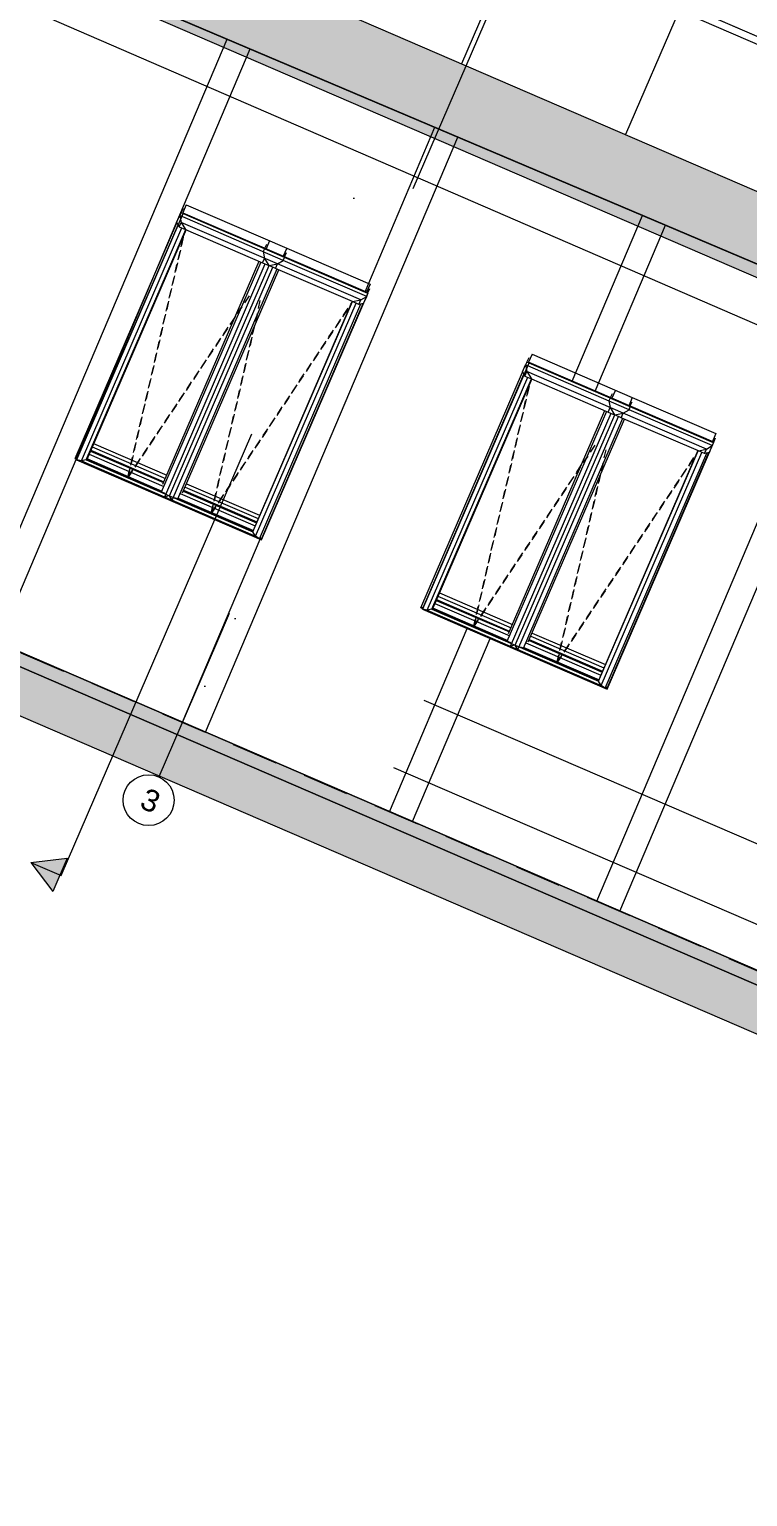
# Model space of a CAD drawing. Header units: millimetres. Extents: x 12535370 to 12566104, y 356204400 to 356234587.
# Drawn here: x 12547941 to 12552870, y 356204400 to 356214474 of the extents above; entities that cross this region are included whole.
import ezdxf
from ezdxf.enums import TextEntityAlignment as Align

# ---------------------------------------------------------------- set-up
doc = ezdxf.new("R2010")
doc.units = ezdxf.units.MM
doc.header["$MEASUREMENT"] = 0
doc.linetypes.add('Dashed Long', pattern=[529.166651, 317.499995, -211.666656])
doc.linetypes.add('Dot & Dashed', pattern=[6702.78, 3527.78, -1763.89, 0, -1411.11])
for name, color, linetype in [('New_035 Decken', 7, 'Continuous'), ('New_045 Dachkonstruktionen', 7, 'Continuous'), ('New_080 Raumdefinitionen', 7, 'Continuous'), ('New_255 Plangrafiken', 7, 'Continuous'), ('New_290 Raster _ Achsen', 7, 'Continuous')]:
    doc.layers.add(name, color=color, linetype=linetype)
for name, color, linetype, lineweight in [('New_035 Decken_Pen_No__1', 7, 'Continuous', 13), ('New_045 Dachkonstruktionen_Pen_No__1', 7, 'Continuous', 13), ('New_255 Plangrafiken_Pen_No__1', 7, 'Continuous', 13), ('New_255 Plangrafiken_Pen_No__39', 8, 'Continuous', 13), ('New_290 Raster _ Achsen_Pen_No__1', 7, 'Continuous', 13), ('New_290 Raster _ Achsen_Pen_No__108', 7, 'Continuous', 13), ('New_Baulinie_Pen_No__21', 1, 'Continuous', 13)]:
    doc.layers.add(name, color=color, linetype=linetype, lineweight=lineweight)
doc.layers.add('New_255 Plangrafiken_Pen_No__38', color=253, linetype='Continuous', lineweight=13, true_color=0xa2a2a2)
doc.styles.add('GENERATED_STYLE_1', font='arial.ttf')

# ---------------------------------------------------------------- blocks, each defined once
blk = doc.blocks.new('Slab_1', base_point=(12543126, 356224200))
at = {"layer": 'New_035 Decken_Pen_No__1', "color": 7, "linetype": 'Continuous', "lineweight": 13, "flags": 128}
blk.add_lwpolyline([(12543126, 356224200), (12540594, 356217796), (12557110, 356210639), (12555849, 356218685), (12550386, 356221050), (12550289, 356221565), (12549847, 356224377), (12547551, 356225369), (12546427, 356222769)], close=True, dxfattribs=at)
blk = doc.blocks.new('Fill_8', base_point=(12240439, 356160438))
at = {"layer": 'New_255 Plangrafiken_Pen_No__1', "color": 7, "linetype": 'Continuous', "lineweight": 13, "flags": 128}
blk.add_lwpolyline([(12543776, 356222871), (12542401, 356219339), (12542723, 356219200), (12542591, 356218895), (12555593, 356213278), (12555257, 356215440), (12554698, 356215681), (12554678, 356215635), (12553146, 356216300), (12552809, 356215520), (12550881, 356216352), (12551218, 356217133), (12550708, 356217353), (12551252, 356218614), (12553915, 356217464), (12554289, 356218329), (12550457, 356219984), (12549777, 356224310), (12547607, 356225247), (12546139, 356221850)], close=True, dxfattribs=at)
blk = doc.blocks.new('Dachfenster_Kippflügel 10[3]', base_point=(12240439, 356160438))
at = {"layer": 'New_045 Dachkonstruktionen', "linetype": 'Continuous', "lineweight": 0, "flags": 128}
for points in [[(12549554, 356212968), (12549545, 356212948)], [(12549545, 356212948), (12549555, 356212902)], [(12549555, 356212967), (12549570, 356213000)], [(12549590, 356213022), (12549565, 356212963)], [(12549707, 356212972), (12550279, 356212724)], [(12548849, 356211298), (12549531, 356212877)], [(12548857, 356211351), (12549519, 356212882)], [(12548870, 356211265), (12549560, 356212864)], [(12548903, 356211272), (12549586, 356212853)], [(12549542, 356212872), (12549555, 356212902)], [(12549542, 356212872), (12549585, 356212853)], [(12549555, 356212902), (12549585, 356212853)], [(12550216, 356212617), (12549644, 356212864)], [(12550256, 356212641), (12549684, 356212888)], [(12550264, 356212661), (12549692, 356212908)], [(12550203, 356212586), (12550159, 356212605), (12549631, 356212833)], [(12550216, 356212617), (12550256, 356212641)], [(12550235, 356212593), (12550256, 356212641)], [(12550279, 356212724), (12550253, 356212665)], [(12550256, 356212641), (12550264, 356212661)], [(12550262, 356212661), (12550277, 356212695)], [(12550156, 356212607), (12549490, 356211066), (12549474, 356211028)], [(12549475, 356211025), (12550158, 356212606)], [(12549493, 356210995), (12550184, 356212594)], [(12549513, 356212557), (12549526, 356212612)], [(12549520, 356210976), (12550217, 356212589)], [(12549534, 356210975), (12550232, 356212593)], [(12550093, 356212500), (12550125, 356212548)], [(12550098, 356212512), (12550130, 356212559)], [(12550143, 356212576), (12550148, 356212583)], [(12550148, 356212587), (12550153, 356212595)], [(12550159, 356212605), (12550216, 356212617)], [(12550203, 356212586), (12550216, 356212617)], [(12550235, 356212593), (12550203, 356212586)], [(12549473, 356212380), (12549486, 356212436)], [(12549478, 356212392), (12549491, 356212448)], [(12549493, 356212469), (12549506, 356212524)], [(12549498, 356212480), (12549506, 356212515)], [(12550043, 356212425), (12550074, 356212473)], [(12550048, 356212437), (12550079, 356212484)], [(12549453, 356212292), (12549465, 356212348)], [(12549458, 356212304), (12549470, 356212360)], [(12549947, 356212286), (12549979, 356212334)], [(12549992, 356212350), (12550024, 356212397)], [(12549997, 356212362), (12550029, 356212409)], [(12549432, 356212204), (12549445, 356212260)], [(12549437, 356212216), (12549450, 356212271)], [(12549892, 356212199), (12549924, 356212247)], [(12549897, 356212211), (12549929, 356212259)], [(12549942, 356212275), (12549974, 356212322)], [(12549412, 356212116), (12549425, 356212172)], [(12549417, 356212128), (12549430, 356212183)], [(12549842, 356212124), (12549873, 356212172)], [(12549847, 356212136), (12549878, 356212183)], [(12549392, 356212028), (12549404, 356212083)], [(12549397, 356212040), (12549409, 356212095)], [(12549746, 356211986), (12549778, 356212033)], [(12549791, 356212049), (12549823, 356212096)], [(12549796, 356212061), (12549828, 356212108)], [(12549371, 356211940), (12549384, 356211995)], [(12549376, 356211951), (12549389, 356212007)], [(12549691, 356211899), (12549723, 356211946)], [(12549696, 356211910), (12549728, 356211958)], [(12549741, 356211974), (12549773, 356212021)], [(12549336, 356211775), (12549348, 356211831)], [(12549351, 356211852), (12549364, 356211907)], [(12549356, 356211863), (12549369, 356211919)], [(12549641, 356211823), (12549672, 356211871)], [(12549646, 356211835), (12549677, 356211883)], [(12549310, 356211675), (12549323, 356211731)], [(12549315, 356211687), (12549328, 356211743)], [(12549331, 356211763), (12549343, 356211819)], [(12549545, 356211685), (12549577, 356211732)], [(12549590, 356211748), (12549622, 356211796)], [(12549595, 356211760), (12549627, 356211807)], [(12549290, 356211587), (12549303, 356211643)], [(12549295, 356211599), (12549308, 356211654)], [(12549490, 356211598), (12549522, 356211645)], [(12549495, 356211609), (12549527, 356211657)], [(12549540, 356211673), (12549572, 356211720)], [(12549270, 356211499), (12549282, 356211555)], [(12549275, 356211511), (12549288, 356211566)], [(12549440, 356211523), (12549471, 356211570)], [(12549445, 356211534), (12549476, 356211582)], [(12549249, 356211411), (12549262, 356211467)], [(12549254, 356211423), (12549267, 356211478)], [(12549344, 356211384), (12549376, 356211431)], [(12549389, 356211447), (12549421, 356211495)], [(12549394, 356211459), (12549426, 356211506)], [(12549010, 356211332), (12549512, 356211115)], [(12549019, 356211354), (12549521, 356211138)], [(12549229, 356211323), (12549242, 356211378)], [(12549234, 356211334), (12549247, 356211390)], [(12549289, 356211297), (12549321, 356211344)], [(12549294, 356211309), (12549326, 356211356)], [(12549339, 356211372), (12549371, 356211420)], [(12548870, 356211265), (12548837, 356211271)], [(12548903, 356211272), (12548870, 356211265)], [(12548903, 356211272), (12549475, 356211025)], [(12548921, 356211242), (12549493, 356210995)], [(12548938, 356211260), (12549476, 356211027)], [(12548948, 356211223), (12549520, 356210976)], [(12548962, 356211256), (12549479, 356211033)], [(12548976, 356211288), (12549490, 356211066)], [(12548997, 356211303), (12549499, 356211086)], [(12549000, 356211310), (12549502, 356211093)], [(12549209, 356211235), (12549222, 356211290)], [(12549214, 356211246), (12549227, 356211302)], [(12549239, 356211222), (12549270, 356211269)], [(12549244, 356211233), (12549275, 356211281)], [(12549189, 356211151), (12549201, 356211202)], [(12549191, 356211150), (12549220, 356211194)], [(12549193, 356211158), (12549201, 356211191), (12549206, 356211214)], [(12549193, 356211158), (12549212, 356211186), (12549225, 356211206)], [(12549493, 356210995), (12549475, 356211025)], [(12549520, 356210976), (12549493, 356210995)], [(12549522, 356210980), (12549534, 356210975)], [(12549534, 356210975), (12549525, 356210988)]]:
    blk.add_lwpolyline(points, dxfattribs=at)
blk = doc.blocks.new('Dachfenster_Kippflügel 10[4]', base_point=(12240439, 356160438))
at = {"layer": 'New_045 Dachkonstruktionen', "linetype": 'Continuous', "lineweight": 0, "flags": 128}
for points in [[(12548983, 356213214), (12548998, 356213247)], [(12549018, 356213269), (12548993, 356213210)], [(12549018, 356213269), (12549707, 356212972)], [(12548255, 356211527), (12548954, 356213145)], [(12548952, 356213147), (12548973, 356213195)], [(12548952, 356213147), (12548970, 356213119)], [(12548970, 356213119), (12548983, 356213149)], [(12548982, 356213215), (12548973, 356213195)], [(12549684, 356212888), (12548973, 356213195)], [(12548973, 356213195), (12548983, 356213149)], [(12549692, 356212908), (12548982, 356213215)], [(12549644, 356212864), (12548983, 356213149)], [(12548983, 356213149), (12549013, 356213100)], [(12548265, 356211518), (12548962, 356213131)], [(12548298, 356211512), (12548988, 356213111)], [(12548331, 356211519), (12549014, 356213100)], [(12549017, 356213099), (12548351, 356211558), (12548335, 356211520)], [(12548970, 356213119), (12549013, 356213100), (12549542, 356212872)], [(12548987, 356212992), (12549000, 356213047)], [(12549003, 356213068), (12549005, 356213078)], [(12549008, 356213080), (12549010, 356213089)], [(12548962, 356212892), (12548975, 356212948)], [(12548967, 356212904), (12548980, 356212959)], [(12548982, 356212980), (12548995, 356213036)], [(12549707, 356212972), (12549681, 356212912)], [(12549690, 356212908), (12549705, 356212942)], [(12548903, 356211272), (12549586, 356212853)], [(12548921, 356211242), (12549612, 356212841)], [(12548942, 356212804), (12548954, 356212859)], [(12548947, 356212815), (12548959, 356212871)], [(12549631, 356212833), (12549588, 356212852), (12549585, 356212853)], [(12549588, 356212852), (12549644, 356212864)], [(12549631, 356212833), (12549644, 356212864)], [(12549644, 356212864), (12549684, 356212888)], [(12549684, 356212888), (12549692, 356212908)], [(12548921, 356212716), (12548934, 356212771)], [(12548926, 356212727), (12548939, 356212783)], [(12548960, 356211250), (12549642, 356212829)], [(12548992, 356211293), (12549654, 356212823)], [(12548901, 356212628), (12548914, 356212683)], [(12548906, 356212639), (12548919, 356212695)], [(12549421, 356212597), (12549452, 356212644)], [(12548881, 356212539), (12548893, 356212595)], [(12548886, 356212551), (12548899, 356212607)], [(12549370, 356212522), (12549402, 356212569)], [(12549375, 356212533), (12549395, 356212563)], [(12548860, 356212451), (12548873, 356212507)], [(12548865, 356212463), (12548878, 356212518)], [(12549320, 356212447), (12549352, 356212494)], [(12549325, 356212458), (12549357, 356212506)], [(12548825, 356212287), (12548838, 356212342)], [(12548840, 356212363), (12548853, 356212419)], [(12548845, 356212375), (12548858, 356212430)], [(12549220, 356212296), (12549251, 356212344)], [(12549225, 356212308), (12549256, 356212355)], [(12549270, 356212371), (12549301, 356212419)], [(12549275, 356212383), (12549306, 356212430)], [(12548799, 356212187), (12548812, 356212242)], [(12548804, 356212198), (12548817, 356212254)], [(12548820, 356212275), (12548833, 356212331)], [(12549169, 356212221), (12549201, 356212268)], [(12549174, 356212233), (12549206, 356212280)], [(12548779, 356212099), (12548792, 356212154)], [(12548784, 356212110), (12548797, 356212166)], [(12549119, 356212146), (12549151, 356212193)], [(12549124, 356212157), (12549156, 356212205)], [(12548759, 356212011), (12548772, 356212066)], [(12548764, 356212022), (12548777, 356212078)], [(12549019, 356211995), (12549050, 356212043)], [(12549024, 356212007), (12549055, 356212054)], [(12549069, 356212070), (12549100, 356212118)], [(12549074, 356212082), (12549106, 356212130)], [(12548738, 356211922), (12548751, 356211978)], [(12548744, 356211934), (12548756, 356211990)], [(12548968, 356211920), (12549000, 356211967)], [(12548973, 356211932), (12549005, 356211979)], [(12548718, 356211834), (12548731, 356211890)], [(12548723, 356211846), (12548736, 356211902)], [(12548873, 356211781), (12548905, 356211829)], [(12548918, 356211845), (12548950, 356211892)], [(12548923, 356211856), (12548955, 356211904)], [(12548698, 356211746), (12548711, 356211802)], [(12548703, 356211758), (12548716, 356211813)], [(12548818, 356211694), (12548849, 356211742)], [(12548823, 356211706), (12548854, 356211753)], [(12548868, 356211770), (12548899, 356211817)], [(12548382, 356211630), (12548884, 356211413)], [(12548662, 356211582), (12548675, 356211637)], [(12548677, 356211658), (12548690, 356211714)], [(12548683, 356211670), (12548695, 356211725)], [(12548767, 356211619), (12548799, 356211667)], [(12548772, 356211631), (12548804, 356211678)], [(12548270, 356211530), (12548255, 356211527)], [(12548255, 356211527), (12548267, 356211522)], [(12548335, 356211527), (12548851, 356211304)], [(12548351, 356211558), (12548865, 356211336)], [(12548360, 356211578), (12548862, 356211362)], [(12548363, 356211585), (12548865, 356211368)], [(12548372, 356211608), (12548875, 356211391)], [(12548637, 356211482), (12548650, 356211537)], [(12548642, 356211493), (12548655, 356211549)], [(12548657, 356211570), (12548670, 356211625)], [(12548672, 356211480), (12548704, 356211528)], [(12548717, 356211544), (12548749, 356211591)], [(12548722, 356211556), (12548754, 356211603)], [(12548265, 356211518), (12548948, 356211223)], [(12548298, 356211512), (12548265, 356211518)], [(12548331, 356211519), (12548298, 356211512)], [(12548298, 356211512), (12548921, 356211242)], [(12548331, 356211519), (12548903, 356211272)], [(12548332, 356211521), (12548871, 356211289)], [(12548618, 356211398), (12548629, 356211449)], [(12548619, 356211397), (12548648, 356211441)], [(12548622, 356211405), (12548629, 356211438), (12548634, 356211461)], [(12548622, 356211405), (12548640, 356211433), (12548653, 356211453)], [(12548667, 356211469), (12548698, 356211516)], [(12548921, 356211242), (12548903, 356211272)], [(12548948, 356211223), (12548921, 356211242)]]:
    blk.add_lwpolyline(points, dxfattribs=at)
blk = doc.blocks.new('Dachfenster_Kippflügel 10[11]', base_point=(12240439, 356160438))
at = {"layer": 'New_045 Dachkonstruktionen', "linetype": 'Continuous', "lineweight": 0, "flags": 128}
for points in [[(12551926, 356211943), (12551918, 356211923)], [(12551928, 356211942), (12551942, 356211975)], [(12551963, 356211997), (12551937, 356211938)], [(12552079, 356211947), (12552651, 356211700)], [(12551221, 356210273), (12551903, 356211852)], [(12551230, 356210326), (12551891, 356211857)], [(12551242, 356210240), (12551933, 356211839)], [(12551276, 356210247), (12551959, 356211828)], [(12551914, 356211847), (12551927, 356211877)], [(12551914, 356211847), (12551957, 356211828)], [(12551918, 356211923), (12551927, 356211877)], [(12551927, 356211877), (12551957, 356211828)], [(12552588, 356211592), (12552017, 356211839)], [(12552628, 356211616), (12552057, 356211863)], [(12552637, 356211636), (12552065, 356211883)], [(12552575, 356211561), (12552532, 356211580), (12552003, 356211808)], [(12552651, 356211700), (12552626, 356211640)], [(12552628, 356211616), (12552637, 356211636)], [(12552635, 356211636), (12552649, 356211670)], [(12552528, 356211582), (12551863, 356210041), (12551847, 356210003)], [(12551848, 356210000), (12552531, 356211581)], [(12551866, 356209970), (12552557, 356211569)], [(12551886, 356211532), (12551899, 356211587)], [(12551893, 356209951), (12552590, 356211564)], [(12551906, 356209950), (12552605, 356211568)], [(12552471, 356211487), (12552502, 356211534)], [(12552516, 356211551), (12552521, 356211558)], [(12552521, 356211562), (12552526, 356211570)], [(12552532, 356211580), (12552588, 356211592)], [(12552575, 356211561), (12552588, 356211592)], [(12552608, 356211568), (12552575, 356211561)], [(12552588, 356211592), (12552628, 356211616)], [(12552608, 356211568), (12552628, 356211616)], [(12551866, 356211444), (12551879, 356211499)], [(12551871, 356211455), (12551879, 356211490)], [(12552415, 356211400), (12552447, 356211448)], [(12552420, 356211412), (12552452, 356211459)], [(12552466, 356211475), (12552497, 356211523)], [(12551830, 356211279), (12551843, 356211335)], [(12551846, 356211356), (12551858, 356211411)], [(12551851, 356211367), (12551863, 356211423)], [(12552365, 356211325), (12552397, 356211372)], [(12552370, 356211337), (12552402, 356211384)], [(12551805, 356211179), (12551818, 356211235)], [(12551810, 356211191), (12551823, 356211246)], [(12551825, 356211267), (12551838, 356211323)], [(12552270, 356211186), (12552301, 356211234)], [(12552315, 356211250), (12552347, 356211297)], [(12552320, 356211261), (12552352, 356211309)], [(12551785, 356211091), (12551797, 356211147)], [(12551790, 356211103), (12551802, 356211158)], [(12552214, 356211099), (12552246, 356211147)], [(12552219, 356211111), (12552251, 356211158)], [(12552265, 356211174), (12552296, 356211222)], [(12551764, 356211003), (12551777, 356211059)], [(12551769, 356211015), (12551782, 356211070)], [(12552164, 356211024), (12552196, 356211071)], [(12552169, 356211036), (12552201, 356211083)], [(12551744, 356210915), (12551757, 356210970)], [(12551749, 356210926), (12551762, 356210982)], [(12552064, 356210874), (12552095, 356210921)], [(12552069, 356210885), (12552100, 356210933)], [(12552114, 356210949), (12552146, 356210996)], [(12552119, 356210961), (12552151, 356211008)], [(12551724, 356210827), (12551736, 356210882)], [(12551729, 356210838), (12551742, 356210894)], [(12552013, 356210798), (12552045, 356210846)], [(12552018, 356210810), (12552050, 356210858)], [(12551703, 356210739), (12551716, 356210794)], [(12551708, 356210750), (12551721, 356210806)], [(12551963, 356210723), (12551995, 356210771)], [(12551968, 356210735), (12552000, 356210782)], [(12551668, 356210574), (12551681, 356210629)], [(12551683, 356210650), (12551696, 356210706)], [(12551688, 356210662), (12551701, 356210718)], [(12551863, 356210573), (12551894, 356210620)], [(12551868, 356210584), (12551899, 356210632)], [(12551913, 356210648), (12551945, 356210695)], [(12551918, 356210660), (12551950, 356210707)], [(12551642, 356210474), (12551655, 356210530)], [(12551647, 356210486), (12551660, 356210541)], [(12551663, 356210562), (12551676, 356210618)], [(12551812, 356210498), (12551844, 356210545)], [(12551817, 356210509), (12551849, 356210557)], [(12551622, 356210386), (12551635, 356210442)], [(12551627, 356210398), (12551640, 356210453)], [(12551762, 356210422), (12551794, 356210470)], [(12551767, 356210434), (12551799, 356210481)], [(12551392, 356210329), (12551894, 356210113)], [(12551602, 356210298), (12551615, 356210353)], [(12551607, 356210309), (12551620, 356210365)], [(12551662, 356210272), (12551693, 356210319)], [(12551667, 356210284), (12551698, 356210331)], [(12551712, 356210347), (12551744, 356210395)], [(12551717, 356210359), (12551749, 356210406)], [(12551242, 356210240), (12551210, 356210246)], [(12551276, 356210247), (12551242, 356210240)], [(12551276, 356210247), (12551848, 356210000)], [(12551294, 356210217), (12551866, 356209970)], [(12551311, 356210235), (12551849, 356210002)], [(12551335, 356210231), (12551851, 356210008)], [(12551349, 356210263), (12551863, 356210041)], [(12551370, 356210278), (12551872, 356210061)], [(12551372, 356210285), (12551875, 356210068)], [(12551382, 356210307), (12551884, 356210091)], [(12551581, 356210210), (12551594, 356210265)], [(12551586, 356210221), (12551599, 356210277)], [(12551611, 356210197), (12551643, 356210244)], [(12551616, 356210208), (12551648, 356210256)], [(12551321, 356210198), (12551893, 356209951)], [(12551562, 356210126), (12551574, 356210177)], [(12551564, 356210125), (12551593, 356210169)], [(12551566, 356210133), (12551574, 356210166), (12551579, 356210189)], [(12551566, 356210133), (12551585, 356210161), (12551598, 356210181)], [(12551866, 356209970), (12551848, 356210000)], [(12551893, 356209951), (12551866, 356209970)], [(12551894, 356209955), (12551906, 356209950)], [(12551906, 356209950), (12551898, 356209963)]]:
    blk.add_lwpolyline(points, dxfattribs=at)
blk = doc.blocks.new('Dachfenster_Kippflügel 10[12]', base_point=(12240439, 356160438))
at = {"layer": 'New_045 Dachkonstruktionen', "linetype": 'Continuous', "lineweight": 0, "flags": 128}
for points in [[(12551391, 356212244), (12551365, 356212185)], [(12551391, 356212244), (12552079, 356211947)], [(12551325, 356212122), (12551346, 356212170)], [(12551354, 356212190), (12551346, 356212170)], [(12552057, 356211863), (12551346, 356212170)], [(12551346, 356212170), (12551356, 356212124)], [(12552065, 356211883), (12551354, 356212190)], [(12551356, 356212189), (12551371, 356212222)], [(12550628, 356210502), (12551326, 356212120)], [(12550638, 356210493), (12551335, 356212106)], [(12550670, 356210487), (12551361, 356212086)], [(12550704, 356210494), (12551387, 356212075)], [(12551389, 356212074), (12550724, 356210533), (12550707, 356210495)], [(12551325, 356212122), (12551342, 356212094)], [(12551342, 356212094), (12551356, 356212124)], [(12551342, 356212094), (12551386, 356212075), (12551914, 356211847)], [(12552017, 356211839), (12551356, 356212124)], [(12551356, 356212124), (12551386, 356212075)], [(12551375, 356212043), (12551377, 356212053)], [(12551380, 356212055), (12551383, 356212064)], [(12551340, 356211879), (12551353, 356211934)], [(12551355, 356211955), (12551368, 356212011)], [(12551360, 356211967), (12551373, 356212022)], [(12552079, 356211947), (12552054, 356211887)], [(12551276, 356210247), (12551959, 356211828)], [(12551314, 356211779), (12551327, 356211834)], [(12551319, 356211791), (12551332, 356211846)], [(12551335, 356211867), (12551347, 356211923)], [(12552003, 356211808), (12551960, 356211827), (12551957, 356211828)], [(12551960, 356211827), (12552017, 356211839)], [(12552003, 356211808), (12552017, 356211839)], [(12552017, 356211839), (12552057, 356211863)], [(12552057, 356211863), (12552065, 356211883)], [(12552063, 356211884), (12552077, 356211917)], [(12551294, 356210217), (12551985, 356211816)], [(12551294, 356211691), (12551307, 356211746)], [(12551299, 356211702), (12551312, 356211758)], [(12551333, 356210225), (12552014, 356211804)], [(12551365, 356210268), (12552026, 356211798)], [(12551274, 356211603), (12551287, 356211658)], [(12551279, 356211614), (12551292, 356211670)], [(12551253, 356211514), (12551266, 356211570)], [(12551258, 356211526), (12551271, 356211582)], [(12551743, 356211497), (12551775, 356211544)], [(12551748, 356211508), (12551768, 356211538)], [(12551793, 356211572), (12551825, 356211619)], [(12551233, 356211426), (12551246, 356211482)], [(12551238, 356211438), (12551251, 356211494)], [(12551693, 356211422), (12551724, 356211469)], [(12551698, 356211433), (12551729, 356211481)], [(12551213, 356211338), (12551226, 356211394)], [(12551218, 356211350), (12551231, 356211405)], [(12551597, 356211283), (12551629, 356211330)], [(12551642, 356211346), (12551674, 356211394)], [(12551648, 356211358), (12551679, 356211405)], [(12551177, 356211174), (12551190, 356211229)], [(12551192, 356211250), (12551205, 356211306)], [(12551197, 356211262), (12551210, 356211317)], [(12551542, 356211196), (12551574, 356211243)], [(12551547, 356211208), (12551579, 356211255)], [(12551592, 356211271), (12551624, 356211319)], [(12551152, 356211074), (12551165, 356211129)], [(12551157, 356211085), (12551170, 356211141)], [(12551172, 356211162), (12551185, 356211217)], [(12551492, 356211121), (12551523, 356211168)], [(12551497, 356211132), (12551528, 356211180)], [(12551131, 356210986), (12551144, 356211041)], [(12551137, 356210997), (12551149, 356211053)], [(12551396, 356210982), (12551428, 356211029)], [(12551441, 356211045), (12551473, 356211093)], [(12551447, 356211057), (12551478, 356211105)], [(12551111, 356210897), (12551124, 356210953)], [(12551116, 356210909), (12551129, 356210965)], [(12551341, 356210895), (12551373, 356210942)], [(12551346, 356210907), (12551378, 356210954)], [(12551391, 356210970), (12551423, 356211018)], [(12551091, 356210809), (12551104, 356210865)], [(12551096, 356210821), (12551109, 356210877)], [(12551291, 356210820), (12551322, 356210867)], [(12551296, 356210832), (12551327, 356210879)], [(12551071, 356210721), (12551083, 356210777)], [(12551076, 356210733), (12551088, 356210788)], [(12551195, 356210681), (12551227, 356210729)], [(12551241, 356210745), (12551272, 356210792)], [(12551246, 356210756), (12551277, 356210804)], [(12551050, 356210633), (12551063, 356210689)], [(12551055, 356210645), (12551068, 356210700)], [(12551140, 356210594), (12551172, 356210642)], [(12551145, 356210606), (12551177, 356210653)], [(12551190, 356210669), (12551222, 356210717)], [(12550724, 356210533), (12551238, 356210311)], [(12550733, 356210553), (12551235, 356210337)], [(12550735, 356210560), (12551237, 356210343)], [(12550745, 356210583), (12551247, 356210366)], [(12550755, 356210605), (12551257, 356210388)], [(12551015, 356210468), (12551027, 356210524)], [(12551030, 356210545), (12551043, 356210600)], [(12551035, 356210557), (12551048, 356210612)], [(12551090, 356210519), (12551121, 356210566)], [(12551095, 356210531), (12551126, 356210578)], [(12550643, 356210505), (12550628, 356210502)], [(12550628, 356210502), (12550640, 356210497)], [(12550638, 356210493), (12551321, 356210198)], [(12550670, 356210487), (12550638, 356210493)], [(12550704, 356210494), (12550670, 356210487)], [(12550670, 356210487), (12551294, 356210217)], [(12550704, 356210494), (12551276, 356210247)], [(12550705, 356210496), (12551243, 356210264)], [(12550708, 356210502), (12551224, 356210279)], [(12550990, 356210373), (12551002, 356210424)], [(12550994, 356210380), (12551002, 356210413), (12551007, 356210436)], [(12550994, 356210380), (12551013, 356210408), (12551026, 356210428)], [(12551010, 356210457), (12551022, 356210512)], [(12551040, 356210444), (12551071, 356210491)], [(12551045, 356210455), (12551076, 356210503)], [(12550992, 356210372), (12551021, 356210416)], [(12551294, 356210217), (12551276, 356210247)], [(12551321, 356210198), (12551294, 356210217)]]:
    blk.add_lwpolyline(points, dxfattribs=at)
blk = doc.blocks.new('Roof_2', base_point=(12557855, 356205888))
at = {"layer": 'New_045 Dachkonstruktionen_Pen_No__1', "color": 7, "linetype": 'Continuous', "lineweight": 13, "flags": 128}
for points in [[(12540703, 356218056), (12557034, 356211124)], [(12557855, 356205888), (12539105, 356213988)]]:
    blk.add_lwpolyline(points, dxfattribs=at)
at = {"layer": 'New_045 Dachkonstruktionen', "linetype": 'Continuous', "lineweight": 0}
for name in ['Dachfenster_Kippflügel 10[4]', 'Dachfenster_Kippflügel 10[3]', 'Dachfenster_Kippflügel 10[12]', 'Dachfenster_Kippflügel 10[11]']:
    blk.add_blockref(name, (12240439, 356160438), dxfattribs=at)
blk = doc.blocks.new('Standard grid marker[1]', base_point=(12537215, 356215118))
at = {"layer": 'New_290 Raster _ Achsen_Pen_No__108', "color": 7, "linetype": 'Dot & Dashed', "lineweight": 13}
blk.add_line((12538133, 356214722), (12559137, 356205649), dxfattribs=at)
at = {"layer": 'New_290 Raster _ Achsen_Pen_No__108', "color": 7, "lineweight": 13, "style": 'GENERATED_STYLE_1'}
for tag, p in [('AC_MarkerText_1_0', (12537098, 356215254)), ('AC_MarkerText_1_1', (12560259, 356205249))]:
    blk.add_attdef(tag, text='', height=150, rotation=336.6365, dxfattribs=at).set_placement(p, align=Align.TOP_CENTER)
blk = doc.blocks.new('Standard grid marker[6]', base_point=(12557683, 356229842))
at = {"layer": 'New_290 Raster _ Achsen_Pen_No__1', "color": 7, "linetype": 'Continuous', "lineweight": 13}
blk.add_circle((12548759, 356209182), 175, dxfattribs=at)
at = {"layer": 'New_290 Raster _ Achsen_Pen_No__108', "color": 7, "linetype": 'Dot & Dashed', "lineweight": 13}
for p, q in [((12557287, 356228924), (12549225, 356210261)), ((12549225, 356210261), (12548828, 356209343))]:
    blk.add_line(p, q, dxfattribs=at)
blk.add_point((12549225, 356210261), dxfattribs=at)
blk.add_point((12549225, 356210261), dxfattribs=at)
at = {"layer": 'New_290 Raster _ Achsen_Pen_No__108', "color": 7, "lineweight": 13, "style": 'GENERATED_STYLE_1'}
for tag, p in [('AC_MarkerText_1_0', (12557796, 356230069)), ('AC_MarkerText_1_1', (12548802, 356209248))]:
    blk.add_attdef(tag, text='', height=150, rotation=336.6365, dxfattribs=at).set_placement(p, align=Align.TOP_CENTER)
blk = doc.blocks.new('Standard grid marker[9]', base_point=(12537424, 356215583))
at = {"layer": 'New_290 Raster _ Achsen_Pen_No__108', "color": 7, "linetype": 'Dot & Dashed', "lineweight": 13}
blk.add_line((12538342, 356215186), (12559339, 356206116), dxfattribs=at)
at = {"layer": 'New_290 Raster _ Achsen_Pen_No__108', "color": 7, "lineweight": 13, "style": 'GENERATED_STYLE_1'}
for tag, p in [('AC_MarkerText_1_0', (12537306, 356215718)), ('AC_MarkerText_1_1', (12560461, 356205716))]:
    blk.add_attdef(tag, text='', height=150, rotation=336.6365, dxfattribs=at).set_placement(p, align=Align.TOP_CENTER)
blk = doc.blocks.new('Line_1', base_point=(12547951, 356208754))
at = {"layer": 'New_255 Plangrafiken', "linetype": 'Continuous', "lineweight": 0, "true_color": 0x000000}
blk.add_hatch(color=18, dxfattribs=at).paths.add_polyline_path([(12547951, 356208754), (12548101, 356208554), (12548200, 356208783)])
at = {"layer": 'New_255 Plangrafiken_Pen_No__1', "color": 7, "linetype": 'Continuous', "lineweight": 13}
for p, q in [((12547951, 356208754), (12548200, 356208783)), ((12547951, 356208754), (12548101, 356208554)), ((12548200, 356208783), (12548101, 356208554))]:
    blk.add_line(p, q, dxfattribs=at)
at = {"layer": 'New_255 Plangrafiken_Pen_No__1', "color": 7, "linetype": 'Dot & Dashed', "lineweight": 13}
blk.add_line((12548150, 356208669), (12548158, 356208665), dxfattribs=at)
blk = doc.blocks.new('Polyline_1', base_point=(12547951, 356208754))
at = {"layer": 'New_255 Plangrafiken_Pen_No__1', "color": 7, "linetype": 'Dot & Dashed', "lineweight": 13, "flags": 128}
blk.add_lwpolyline([(12547951, 356208754), (12548158, 356208665), (12555623, 356225944), (12555614, 356225947)], dxfattribs=at)

msp = doc.modelspace()

# ---------------------------------------------------------------- hatches: boundary and pattern name
at = {"layer": 'New_255 Plangrafiken_Pen_No__1', "linetype": 'Continuous', "lineweight": 13}
h = msp.add_hatch(dxfattribs=at)
h.set_pattern_fill('DOUBLE_1_8', style=0, pattern_type=2)
h.set_pattern_definition([(67.019, (12548463.3, 356211998), (-1609.7, 169.9), []), (67.019, (12548284.4, 356212016.9), (-1609.7, 169.9), [])])
h.paths.add_polyline_path([(12540702.874, 356218055.676), (12557033.878, 356211123.594), (12557821.473, 356206100.613), (12557733.728, 356205940.398), (12539105.04, 356213987.681)])
h.paths.add_polyline_path([(12541065.086, 356214625.652), (12542333.863, 356214077.562), (12543065.782, 356215771.883), (12541797.005, 356216319.974)], flags=0)
h.paths.add_polyline_path([(12553094.457, 356209431.973), (12554363.234, 356208883.883), (12555095.152, 356210578.204), (12553826.376, 356211126.295)], flags=0)
h.paths.add_polyline_path([(12550637.897, 356210493.181), (12551906.674, 356209945.091), (12552638.592, 356211639.412), (12551369.816, 356212187.503)], flags=0)
h.paths.add_polyline_path([(12548265.118, 356211518.108), (12549533.895, 356210970.017), (12550265.814, 356212664.338), (12548997.037, 356213212.429)], flags=0)
h.paths.add_polyline_path([(12545915.219, 356212533.447), (12547183.996, 356211985.357), (12547915.915, 356213679.678), (12546647.138, 356214227.769)], flags=0)
h.paths.add_polyline_path([(12543546.432, 356213556.58), (12544815.209, 356213008.489), (12545547.127, 356214702.81), (12544278.351, 356215250.901)], flags=0)
at = {"layer": 'New_255 Plangrafiken_Pen_No__38', "linetype": 'Continuous', "lineweight": 13, "true_color": 0xa2a2a2}
for points in [[(12540702.874, 356218055.676), (12557061.883, 356210988.856), (12556955.508, 356211624.4), (12540902.677, 356218558.956)], [(12557574.05, 356205570.758), (12538945.362, 356213618.042), (12539068.297, 356213902.624), (12557696.985, 356205855.34)]]:
    msp.add_hatch(color=253, dxfattribs=at).paths.add_polyline_path(points)
at = {"layer": 'New_255 Plangrafiken_Pen_No__39', "linetype": 'Continuous', "lineweight": 13}
msp.add_hatch(color=8, dxfattribs=at).paths.add_polyline_path([(12539105.04, 356213987.681), (12557733.728, 356205940.398), (12557696.985, 356205855.34), (12539068.297, 356213902.624)])

# ---------------------------------------------------------------- linework, layer by layer
at = {"layer": 'New_080 Raumdefinitionen', "color": 21, "linetype": 'Continuous', "lineweight": 0, "true_color": 0xffa8a8, "flags": 128}
msp.add_lwpolyline([(12542280.303, 356219029.271), (12555592.899, 356213278.45), (12555257.083, 356215439.554), (12554698.236, 356215680.967), (12554658.579, 356215589.166), (12550686.955, 356217304.842), (12551252.455, 356218613.92), (12553915.001, 356217463.744), (12554288.841, 356218329.147), (12550575.415, 356219933.285), (12550457.245, 356219984.332), (12549776.913, 356224310.057), (12547607.171, 356225247.35), (12546139.389, 356221849.577), (12543775.698, 356222870.65)], close=True, dxfattribs=at)
at = {"layer": 'New_255 Plangrafiken_Pen_No__1', "color": 7, "linetype": 'Continuous', "lineweight": 13}
for p, q in [((12551273.904, 356215089.719), (12550905.865, 356214237.745)), ((12552399.688, 356214603.399), (12552031.65, 356213751.425))]:
    msp.add_line(p, q, dxfattribs=at)
for points in [[(12556795.275, 356212704.578), (12541293.864, 356219400.93)], [(12542280.303, 356219029.271), (12555592.899, 356213278.45), (12555257.083, 356215439.554), (12554698.236, 356215680.967)]]:
    msp.add_lwpolyline(points, dxfattribs=at)
at = {"layer": 'New_255 Plangrafiken_Pen_No__1', "color": 7, "linetype": 'Continuous', "lineweight": 13, "flags": 128}
for points in [[(12540702.874, 356218055.676), (12557061.883, 356210988.856), (12556955.508, 356211624.4), (12540902.677, 356218558.956)], [(12540702.874, 356218055.676), (12557033.878, 356211123.594), (12557821.473, 356206100.613), (12557733.728, 356205940.398), (12539105.04, 356213987.681)], [(12539105.04, 356213987.681), (12557733.728, 356205940.398), (12557696.985, 356205855.34), (12539068.297, 356213902.624)], [(12557574.05, 356205570.758), (12538945.362, 356213618.042), (12539068.297, 356213902.624), (12557696.985, 356205855.34)], [(12548265.118, 356211518.108), (12549533.895, 356210970.017), (12550265.814, 356212664.338), (12548997.037, 356213212.429)], [(12550637.897, 356210493.181), (12551906.674, 356209945.091), (12552638.592, 356211639.412), (12551369.816, 356212187.503)]]:
    msp.add_lwpolyline(points, close=True, dxfattribs=at)
at = {"layer": 'New_Baulinie_Pen_No__21', "color": 1, "linetype": 'Dashed Long', "lineweight": 13}
msp.add_lwpolyline([(12561293.194, 356204400.288), (12539105.263, 356213984.694), (12538925.233, 356213573.04), (12535370.219, 356215109.158)], dxfattribs=at)

# ---------------------------------------------------------------- block references
at = {"layer": 'New_035 Decken', "color": 7, "linetype": 'Continuous', "lineweight": 13}
msp.add_blockref('Slab_1', (12543125.669, 356224199.584), dxfattribs=at)
at = {"layer": 'New_045 Dachkonstruktionen', "color": 7, "linetype": 'Continuous', "lineweight": 13}
msp.add_blockref('Roof_2', (12557854.794, 356205888.099), dxfattribs=at)
at = {"layer": 'New_255 Plangrafiken', "color": 7, "linetype": 'Dot & Dashed', "lineweight": 13}
for name in ['Polyline_1', 'Line_1']:
    msp.add_blockref(name, (12547951.47, 356208754.471), dxfattribs=at)
at = {"layer": 'New_255 Plangrafiken_Pen_No__39', "color": 8, "linetype": 'Continuous', "lineweight": 13}
msp.add_blockref('Fill_8', (12240439.157, 356160438.356), dxfattribs=at)
at = {"layer": 'New_290 Raster _ Achsen', "color": 7, "linetype": 'Continuous', "lineweight": 13}
ref = msp.add_blockref('Standard grid marker[6]', (12557683.441, 356229842.076), dxfattribs=at)
ref.add_attrib('AC_MarkerText_1_1', '3', dxfattribs={"layer": 'New_290 Raster _ Achsen_Pen_No__108', "color": 7, "lineweight": 13, "height": 150, "rotation": 336.6364577, "style": 'GENERATED_STYLE_1'}).set_placement((12548802.111, 356209248.367), align=Align.TOP_CENTER)
for name, p in [('Standard grid marker[9]', (12537423.532, 356215582.626)), ('Standard grid marker[1]', (12537215.32, 356215118.348))]:
    msp.add_blockref(name, p, dxfattribs=at)

doc.saveas('drawing.dxf')
